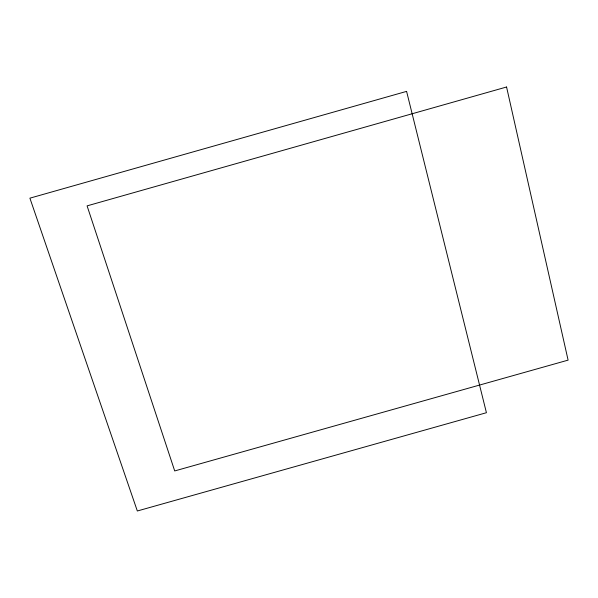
<?xml version="1.0" encoding="UTF-8"?>
<svg xmlns="http://www.w3.org/2000/svg" width="598" height="598" viewBox="0 0 598 598"><rect width="100%" height="100%" fill="white"/><g stroke="black" fill="none" stroke-linecap="round" stroke-linejoin="round"><path stroke-width="0.9" d="M406.588 91.382L29.9 198.162L137.331 510.991L486.428 412.717L406.588 91.382M506.573 87.009L87.091 205.869L174.713 470.94L568.1 360.131L506.573 87.009"/></g></svg>
